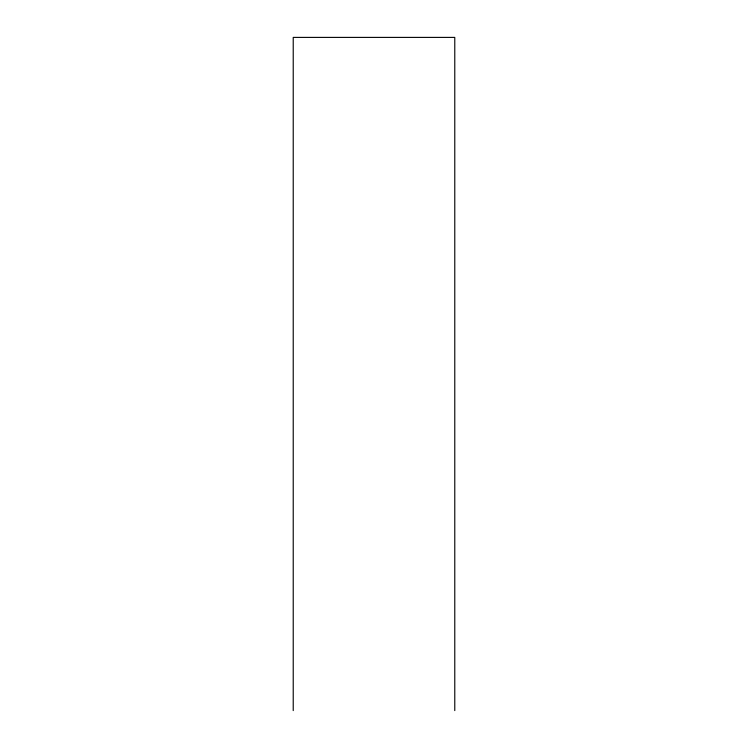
<?xml version="1.0" encoding="UTF-8"?>
<svg xmlns="http://www.w3.org/2000/svg" width="748" height="748" viewBox="0 0 748 748"><rect width="100%" height="100%" fill="white"/><g stroke="black" fill="none" stroke-linecap="round" stroke-linejoin="round"><path stroke-width="1.12" d="M454.775 710.6L454.775 37.4L293.225 37.4L293.225 710.6"/></g></svg>
